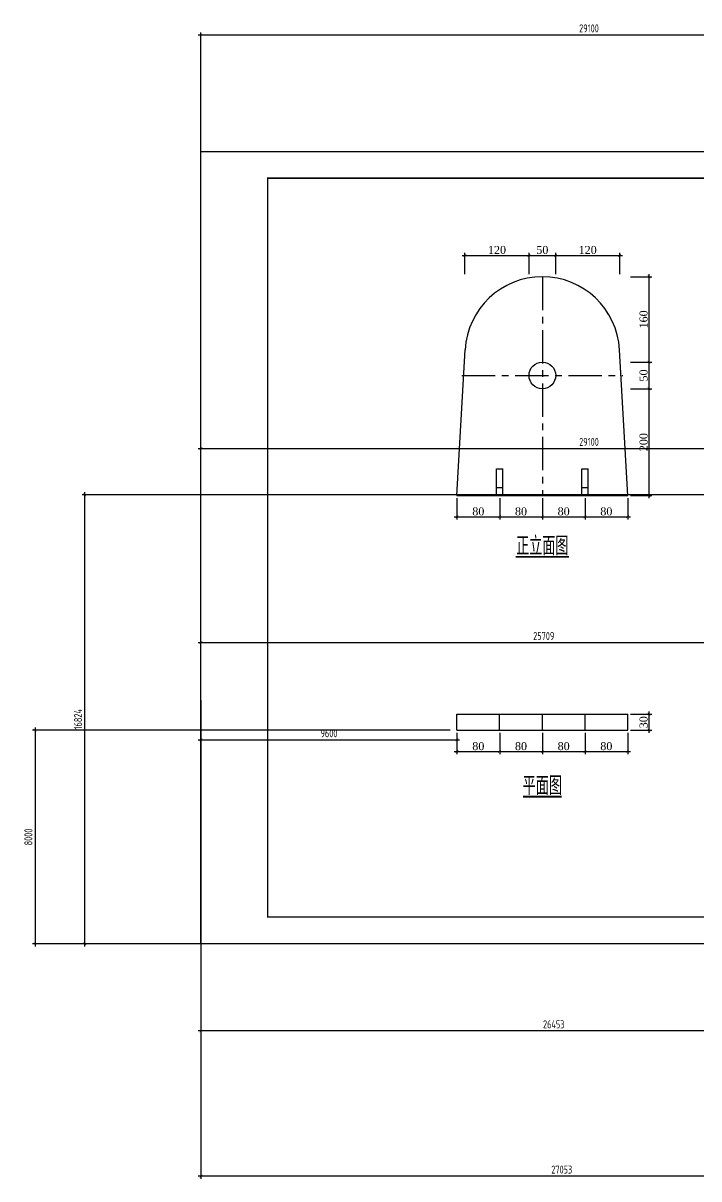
# Model space of a CAD drawing. Extents: x 79919 to 130597, y -8817 to 34507.
# Drawn here: x 79919 to 105258, y -8817 to 34507 of the extents above; entities that cross this region are included whole.
import ezdxf
from ezdxf.enums import TextEntityAlignment as Align

# ---------------------------------------------------------------- set-up
doc = ezdxf.new("R2010")
doc.units = 0
doc.header["$LTSCALE"] = 1000
doc.linetypes.add('CENTER', pattern=[2, 1.25, -0.25, 0.25, -0.25])
doc.layers.get('0').update_dxf_attribs({"linetype": 'CONTINUOUS'})
doc.layers.get('Defpoints').update_dxf_attribs({"linetype": 'CONTINUOUS'})
for name, color, linetype, lineweight in [('1粗实线', 1, 'CONTINUOUS', 30), ('6文本', 7, 'CONTINUOUS', 15), ('DIM', 3, 'CONTINUOUS', 0), ('HFZT', 5, 'CONTINUOUS', 15)]:
    doc.layers.add(name, color=color, linetype=linetype, lineweight=lineweight)
doc.layers.add('M_Dim', color=3, linetype='CONTINUOUS')
doc.styles.add('dd', font='times.ttf')
doc.styles.add('TSSD_Dimension', font='tssdeng.shx', dxfattribs={"width": 0.7, "bigfont": 'hztxt.shx'})
doc.styles.add('TSSD_NORM', font='tssdeng.shx', dxfattribs={"width": 0.7, "bigfont": 'hztxt.shx'})
doc.dimstyles.get("Standard").update_dxf_attribs({"dimtxt": 0.18, "dimasz": 0.18, "dimexe": 0.18, "dimexo": 0.0625, "dimgap": 0.09, "dimtad": 0, "dimtih": 1, "dimtoh": 1, "dimdec": 4, "dimzin": 0, "dimdsep": 46, "dimtxsty": 'Standard', "dimcen": 0.09, "dimadec": 0, "dimazin": 0, "dimtfac": 1, "dimtdec": 4, "dimtofl": 0, "dimtmove": 0, "dimatfit": 3, "dimfxl": 1, "dimtolj": 1, "dimtzin": 0, "dimarcsym": 0})
doc.dimstyles.new('TSSD_100_100', dxfattribs={"dimtxt": 300, "dimasz": 100, "dimexe": 100, "dimexo": 250, "dimgap": 100, "dimtad": 1, "dimdec": 0, "dimzin": 0, "dimdsep": 46, "dimtxsty": 'TSSD_Dimension', "dimblk": 'ARCHTICK', "dimblk1": 'ARCHTICK', "dimblk2": 'ARCHTICK', "dimcen": 0, "dimdle": 100, "dimclrt": 7, "dimadec": 0, "dimazin": 0, "dimtfac": 1, "dimtdec": 0, "dimtix": 1, "dimtmove": 2, "dimatfit": 3, "dimfxl": 1, "dimtolj": 1, "dimtzin": 0, "dimarcsym": 0})

# ---------------------------------------------------------------- blocks, each defined once
blk = doc.blocks.new('_ArchTick')
at = {"color": 0, "linetype": 'ByBlock', "const_width": 0.15}
blk.add_lwpolyline([(-0.5, -0.5), (0.5, 0.5)], dxfattribs=at)
blk = doc.blocks.new('*D0')
at = {"color": 0, "lineweight": -2, "transparency": 16777216}
for p, q in [((96188, 16700), (96188, 15900)), ((97788, 16700), (97788, 15900)), ((96088, 16000), (97888, 16000))]:
    blk.add_line(p, q, dxfattribs=at)
at = {"layer": 'Defpoints', "color": 0, "transparency": 16777216}
for p in [(96188, 16800), (97788, 16800), (97788, 16000)]:
    blk.add_point(p, dxfattribs=at)
at = {"color": 0, "lineweight": -2, "transparency": 16777216, "xscale": 100, "yscale": 100, "zscale": 100, "rotation": 180}
blk.add_blockref('_ArchTick', (96188, 16000), dxfattribs=at)
at = {"color": 0, "lineweight": -2, "transparency": 16777216, "xscale": 100, "yscale": 100, "zscale": 100}
blk.add_blockref('_ArchTick', (97788, 16000), dxfattribs=at)
at = {"color": 0, "transparency": 16777216, "insert": (96988, 16203), "char_height": 300, "attachment_point": 5, "style": 'dd'}
blk.add_mtext('\\A1;80', dxfattribs=at)
blk = doc.blocks.new('*D1')
at = {"color": 0, "lineweight": -2, "transparency": 16777216}
for p, q in [((97788, 16700), (97788, 15900)), ((99388, 16700), (99388, 15900)), ((97688, 16000), (99488, 16000))]:
    blk.add_line(p, q, dxfattribs=at)
at = {"layer": 'Defpoints', "color": 0, "transparency": 16777216}
for p in [(97788, 16800), (99388, 16800), (99388, 16000)]:
    blk.add_point(p, dxfattribs=at)
at = {"color": 0, "lineweight": -2, "transparency": 16777216, "xscale": 100, "yscale": 100, "zscale": 100, "rotation": 180}
blk.add_blockref('_ArchTick', (97788, 16000), dxfattribs=at)
at = {"color": 0, "lineweight": -2, "transparency": 16777216, "xscale": 100, "yscale": 100, "zscale": 100}
blk.add_blockref('_ArchTick', (99388, 16000), dxfattribs=at)
at = {"color": 0, "transparency": 16777216, "insert": (98588, 16203), "char_height": 300, "attachment_point": 5, "style": 'dd'}
blk.add_mtext('\\A1;80', dxfattribs=at)
blk = doc.blocks.new('*D2')
at = {"color": 0, "lineweight": -2, "transparency": 16777216}
for p, q in [((99388, 16700), (99388, 15900)), ((100988, 16700), (100988, 15900)), ((99288, 16000), (101088, 16000))]:
    blk.add_line(p, q, dxfattribs=at)
at = {"layer": 'Defpoints', "color": 0, "transparency": 16777216}
for p in [(99388, 16800), (100988, 16800), (100988, 16000)]:
    blk.add_point(p, dxfattribs=at)
at = {"color": 0, "lineweight": -2, "transparency": 16777216, "xscale": 100, "yscale": 100, "zscale": 100, "rotation": 180}
blk.add_blockref('_ArchTick', (99388, 16000), dxfattribs=at)
at = {"color": 0, "lineweight": -2, "transparency": 16777216, "xscale": 100, "yscale": 100, "zscale": 100}
blk.add_blockref('_ArchTick', (100988, 16000), dxfattribs=at)
at = {"color": 0, "transparency": 16777216, "insert": (100188, 16203), "char_height": 300, "attachment_point": 5, "style": 'dd'}
blk.add_mtext('\\A1;80', dxfattribs=at)
blk = doc.blocks.new('*D3')
at = {"color": 0, "lineweight": -2, "transparency": 16777216}
for p, q in [((100988, 16700), (100988, 15900)), ((102588, 16700), (102588, 15900)), ((100888, 16000), (102688, 16000))]:
    blk.add_line(p, q, dxfattribs=at)
at = {"layer": 'Defpoints', "color": 0, "transparency": 16777216}
for p in [(100988, 16800), (102588, 16800), (102588, 16000)]:
    blk.add_point(p, dxfattribs=at)
at = {"color": 0, "lineweight": -2, "transparency": 16777216, "xscale": 100, "yscale": 100, "zscale": 100, "rotation": 180}
blk.add_blockref('_ArchTick', (100988, 16000), dxfattribs=at)
at = {"color": 0, "lineweight": -2, "transparency": 16777216, "xscale": 100, "yscale": 100, "zscale": 100}
blk.add_blockref('_ArchTick', (102588, 16000), dxfattribs=at)
at = {"color": 0, "transparency": 16777216, "insert": (101788, 16203), "char_height": 300, "attachment_point": 5, "style": 'dd'}
blk.add_mtext('\\A1;80', dxfattribs=at)
blk = doc.blocks.new('*D4')
at = {"color": 0, "lineweight": -2, "transparency": 16777216}
for p, q in [((102688, 20800), (103488, 20800)), ((103388, 16700), (103388, 20900)), ((102688, 16800), (103488, 16800))]:
    blk.add_line(p, q, dxfattribs=at)
at = {"layer": 'Defpoints', "color": 0, "transparency": 16777216}
for p in [(102588, 20800), (103388, 20800), (102588, 16800)]:
    blk.add_point(p, dxfattribs=at)
at = {"color": 0, "lineweight": -2, "transparency": 16777216, "xscale": 100, "yscale": 100, "zscale": 100}
for p, rotation in [((103388, 20800), 90), ((103388, 16800), 270)]:
    blk.add_blockref('_ArchTick', p, dxfattribs=dict(at, rotation=rotation))
at = {"color": 0, "transparency": 16777216, "insert": (103185, 18800), "char_height": 300, "attachment_point": 5, "rotation": 90, "style": 'dd'}
blk.add_mtext('\\A1;200', dxfattribs=at)
blk = doc.blocks.new('*D5')
at = {"color": 0, "lineweight": -2, "transparency": 16777216}
for p, q in [((102688, 21800), (103488, 21800)), ((103388, 20700), (103388, 21900)), ((102688, 20800), (103488, 20800))]:
    blk.add_line(p, q, dxfattribs=at)
at = {"layer": 'Defpoints', "color": 0, "transparency": 16777216}
for p in [(102588, 21800), (103388, 21800), (102588, 20800)]:
    blk.add_point(p, dxfattribs=at)
at = {"color": 0, "lineweight": -2, "transparency": 16777216, "xscale": 100, "yscale": 100, "zscale": 100}
for p, rotation in [((103388, 21800), 90), ((103388, 20800), 270)]:
    blk.add_blockref('_ArchTick', p, dxfattribs=dict(at, rotation=rotation))
at = {"color": 0, "transparency": 16777216, "insert": (103185, 21300), "char_height": 300, "attachment_point": 5, "rotation": 90, "style": 'dd'}
blk.add_mtext('\\A1;50', dxfattribs=at)
blk = doc.blocks.new('*D6')
at = {"color": 0, "lineweight": -2, "transparency": 16777216}
for p, q in [((102688, 25000), (103488, 25000)), ((103388, 21700), (103388, 25100)), ((102688, 21800), (103488, 21800))]:
    blk.add_line(p, q, dxfattribs=at)
at = {"layer": 'Defpoints', "color": 0, "transparency": 16777216}
for p in [(102588, 25000), (103388, 25000), (102588, 21800)]:
    blk.add_point(p, dxfattribs=at)
at = {"color": 0, "lineweight": -2, "transparency": 16777216, "xscale": 100, "yscale": 100, "zscale": 100}
for p, rotation in [((103388, 25000), 90), ((103388, 21800), 270)]:
    blk.add_blockref('_ArchTick', p, dxfattribs=dict(at, rotation=rotation))
at = {"color": 0, "transparency": 16777216, "insert": (103185, 23400), "char_height": 300, "attachment_point": 5, "rotation": 90, "style": 'dd'}
blk.add_mtext('\\A1;160', dxfattribs=at)
blk = doc.blocks.new('*D7')
at = {"color": 0, "lineweight": -2, "transparency": 16777216}
for p, q in [((96388, 25800), (98988, 25800)), ((96488, 25100), (96488, 25900)), ((98888, 25100), (98888, 25900))]:
    blk.add_line(p, q, dxfattribs=at)
at = {"layer": 'Defpoints', "color": 0, "transparency": 16777216}
for p in [(98888, 25800), (96488, 25000), (98888, 25000)]:
    blk.add_point(p, dxfattribs=at)
at = {"color": 0, "lineweight": -2, "transparency": 16777216, "xscale": 100, "yscale": 100, "zscale": 100, "rotation": 180}
blk.add_blockref('_ArchTick', (96488, 25800), dxfattribs=at)
at = {"color": 0, "lineweight": -2, "transparency": 16777216, "xscale": 100, "yscale": 100, "zscale": 100}
blk.add_blockref('_ArchTick', (98888, 25800), dxfattribs=at)
at = {"color": 0, "transparency": 16777216, "insert": (97688, 26003), "char_height": 300, "attachment_point": 5, "style": 'dd'}
blk.add_mtext('\\A1;120', dxfattribs=at)
blk = doc.blocks.new('*D8')
at = {"color": 0, "lineweight": -2, "transparency": 16777216}
for p, q in [((98788, 25800), (99988, 25800)), ((98888, 25100), (98888, 25900)), ((99888, 25100), (99888, 25900))]:
    blk.add_line(p, q, dxfattribs=at)
at = {"layer": 'Defpoints', "color": 0, "transparency": 16777216}
for p in [(99888, 25800), (98888, 25000), (99888, 25000)]:
    blk.add_point(p, dxfattribs=at)
at = {"color": 0, "lineweight": -2, "transparency": 16777216, "xscale": 100, "yscale": 100, "zscale": 100, "rotation": 180}
blk.add_blockref('_ArchTick', (98888, 25800), dxfattribs=at)
at = {"color": 0, "lineweight": -2, "transparency": 16777216, "xscale": 100, "yscale": 100, "zscale": 100}
blk.add_blockref('_ArchTick', (99888, 25800), dxfattribs=at)
at = {"color": 0, "transparency": 16777216, "insert": (99388, 26003), "char_height": 300, "attachment_point": 5, "style": 'dd'}
blk.add_mtext('\\A1;50', dxfattribs=at)
blk = doc.blocks.new('*D9')
at = {"color": 0, "lineweight": -2, "transparency": 16777216}
for p, q in [((99788, 25800), (102388, 25800)), ((99888, 25100), (99888, 25900)), ((102288, 25100), (102288, 25900))]:
    blk.add_line(p, q, dxfattribs=at)
at = {"layer": 'Defpoints', "color": 0, "transparency": 16777216}
for p in [(102288, 25800), (99888, 25000), (102288, 25000)]:
    blk.add_point(p, dxfattribs=at)
at = {"color": 0, "lineweight": -2, "transparency": 16777216, "xscale": 100, "yscale": 100, "zscale": 100, "rotation": 180}
blk.add_blockref('_ArchTick', (99888, 25800), dxfattribs=at)
at = {"color": 0, "lineweight": -2, "transparency": 16777216, "xscale": 100, "yscale": 100, "zscale": 100}
blk.add_blockref('_ArchTick', (102288, 25800), dxfattribs=at)
at = {"color": 0, "transparency": 16777216, "insert": (101088, 26003), "char_height": 300, "attachment_point": 5, "style": 'dd'}
blk.add_mtext('\\A1;120', dxfattribs=at)
blk = doc.blocks.new('*D15')
at = {"color": 0, "lineweight": -2, "transparency": 16777216}
for p, q in [((96188, 7900), (96188, 7100)), ((97788, 7900), (97788, 7100)), ((96088, 7200), (97888, 7200))]:
    blk.add_line(p, q, dxfattribs=at)
at = {"layer": 'Defpoints', "color": 0, "transparency": 16777216}
for p in [(96188, 8000), (97788, 8000), (97788, 7200)]:
    blk.add_point(p, dxfattribs=at)
at = {"color": 0, "lineweight": -2, "transparency": 16777216, "xscale": 100, "yscale": 100, "zscale": 100, "rotation": 180}
blk.add_blockref('_ArchTick', (96188, 7200), dxfattribs=at)
at = {"color": 0, "lineweight": -2, "transparency": 16777216, "xscale": 100, "yscale": 100, "zscale": 100}
blk.add_blockref('_ArchTick', (97788, 7200), dxfattribs=at)
at = {"color": 0, "transparency": 16777216, "insert": (96988, 7403), "char_height": 300, "attachment_point": 5, "style": 'dd'}
blk.add_mtext('\\A1;80', dxfattribs=at)
blk = doc.blocks.new('*D16')
at = {"color": 0, "lineweight": -2, "transparency": 16777216}
for p, q in [((97788, 7900), (97788, 7100)), ((99388, 7900), (99388, 7100)), ((97688, 7200), (99488, 7200))]:
    blk.add_line(p, q, dxfattribs=at)
at = {"layer": 'Defpoints', "color": 0, "transparency": 16777216}
for p in [(97788, 8000), (99388, 8000), (99388, 7200)]:
    blk.add_point(p, dxfattribs=at)
at = {"color": 0, "lineweight": -2, "transparency": 16777216, "xscale": 100, "yscale": 100, "zscale": 100, "rotation": 180}
blk.add_blockref('_ArchTick', (97788, 7200), dxfattribs=at)
at = {"color": 0, "lineweight": -2, "transparency": 16777216, "xscale": 100, "yscale": 100, "zscale": 100}
blk.add_blockref('_ArchTick', (99388, 7200), dxfattribs=at)
at = {"color": 0, "transparency": 16777216, "insert": (98588, 7403), "char_height": 300, "attachment_point": 5, "style": 'dd'}
blk.add_mtext('\\A1;80', dxfattribs=at)
blk = doc.blocks.new('*D17')
at = {"color": 0, "lineweight": -2, "transparency": 16777216}
for p, q in [((99388, 7900), (99388, 7100)), ((100988, 7900), (100988, 7100)), ((99288, 7200), (101088, 7200))]:
    blk.add_line(p, q, dxfattribs=at)
at = {"layer": 'Defpoints', "color": 0, "transparency": 16777216}
for p in [(99388, 8000), (100988, 8000), (100988, 7200)]:
    blk.add_point(p, dxfattribs=at)
at = {"color": 0, "lineweight": -2, "transparency": 16777216, "xscale": 100, "yscale": 100, "zscale": 100, "rotation": 180}
blk.add_blockref('_ArchTick', (99388, 7200), dxfattribs=at)
at = {"color": 0, "lineweight": -2, "transparency": 16777216, "xscale": 100, "yscale": 100, "zscale": 100}
blk.add_blockref('_ArchTick', (100988, 7200), dxfattribs=at)
at = {"color": 0, "transparency": 16777216, "insert": (100188, 7403), "char_height": 300, "attachment_point": 5, "style": 'dd'}
blk.add_mtext('\\A1;80', dxfattribs=at)
blk = doc.blocks.new('*D18')
at = {"color": 0, "lineweight": -2, "transparency": 16777216}
for p, q in [((100988, 7900), (100988, 7100)), ((102588, 7900), (102588, 7100)), ((100888, 7200), (102688, 7200))]:
    blk.add_line(p, q, dxfattribs=at)
at = {"layer": 'Defpoints', "color": 0, "transparency": 16777216}
for p in [(100988, 8000), (102588, 8000), (102588, 7200)]:
    blk.add_point(p, dxfattribs=at)
at = {"color": 0, "lineweight": -2, "transparency": 16777216, "xscale": 100, "yscale": 100, "zscale": 100, "rotation": 180}
blk.add_blockref('_ArchTick', (100988, 7200), dxfattribs=at)
at = {"color": 0, "lineweight": -2, "transparency": 16777216, "xscale": 100, "yscale": 100, "zscale": 100}
blk.add_blockref('_ArchTick', (102588, 7200), dxfattribs=at)
at = {"color": 0, "transparency": 16777216, "insert": (101788, 7403), "char_height": 300, "attachment_point": 5, "style": 'dd'}
blk.add_mtext('\\A1;80', dxfattribs=at)
blk = doc.blocks.new('*D19')
at = {"color": 0, "lineweight": -2, "transparency": 16777216}
for p, q in [((103388, 7900), (103388, 8700)), ((102688, 8600), (103488, 8600)), ((102688, 8000), (103488, 8000))]:
    blk.add_line(p, q, dxfattribs=at)
at = {"layer": 'Defpoints', "color": 0, "transparency": 16777216}
for p in [(102588, 8600), (103388, 8600), (102588, 8000)]:
    blk.add_point(p, dxfattribs=at)
at = {"color": 0, "lineweight": -2, "transparency": 16777216, "xscale": 100, "yscale": 100, "zscale": 100}
for p, rotation in [((103388, 8600), 90), ((103388, 8000), 270)]:
    blk.add_blockref('_ArchTick', p, dxfattribs=dict(at, rotation=rotation))
at = {"color": 0, "transparency": 16777216, "insert": (103185, 8300), "char_height": 300, "attachment_point": 5, "rotation": 90, "style": 'dd'}
blk.add_mtext('\\A1;30', dxfattribs=at)
blk = doc.blocks.new('DETK')
at = {"color": 7, "linetype": 'Continuous'}
blk.add_lwpolyline([(0, 0), (0, 29700), (42000, 29700), (42000, 0), (0, 0)], dxfattribs=at)
at = {"layer": '1粗实线', "color": 7, "linetype": 'Continuous', "const_width": 60}
blk.add_lwpolyline([(2500, 1000), (2500, 28700), (41000, 28700), (41000, 1000), (2500, 1000)], dxfattribs=at)
at = {"layer": 'HFZT', "color": 2, "style": 'TSSD_NORM', "width": 0.7}
for tag, height, p in [('比例尺', 250, (40275, 3100)), ('图号', 250, (37501, 1700)), ('日期', 250, (40275, 1700)), ('图名', 400, (31926, 1425))]:
    blk.add_attdef(tag, text='', height=height, dxfattribs=at).set_placement(p, align=Align.MIDDLE)
blk = doc.blocks.new('*D187')
at = {"layer": 'Defpoints', "color": 0, "transparency": 16777216}
for p in [(86588, 34060), (115688, 16824), (86588, 0)]:
    blk.add_point(p, dxfattribs=at)
at = {"layer": 'DIM', "color": 0, "lineweight": -2, "transparency": 16777216}
for p, q in [((115788, 34060), (86488, 34060)), ((86588, 250), (86588, 34160)), ((115688, 17074), (115688, 34160))]:
    blk.add_line(p, q, dxfattribs=at)
at = {"layer": 'DIM', "color": 0, "lineweight": -2, "transparency": 16777216, "xscale": 100, "yscale": 100, "zscale": 100, "rotation": 180}
blk.add_blockref('_ArchTick', (86588, 34060), dxfattribs=at)
at = {"layer": 'DIM', "color": 0, "lineweight": -2, "transparency": 16777216, "xscale": 100, "yscale": 100, "zscale": 100}
blk.add_blockref('_ArchTick', (115688, 34060), dxfattribs=at)
at = {"layer": 'DIM', "color": 7, "transparency": 16777216, "insert": (101138, 34310), "char_height": 300, "attachment_point": 5, "style": 'TSSD_Dimension'}
blk.add_mtext('\\A1;29100', dxfattribs=at)
blk = doc.blocks.new('*D188')
at = {"layer": 'Defpoints', "color": 0, "transparency": 16777216}
for p in [(115688, 18561), (115688, 16824), (86588, 0)]:
    blk.add_point(p, dxfattribs=at)
at = {"layer": 'DIM', "color": 0, "lineweight": -2, "transparency": 16777216}
for p, q in [((86588, 250), (86588, 18661)), ((115688, 17074), (115688, 18661)), ((86488, 18561), (115788, 18561))]:
    blk.add_line(p, q, dxfattribs=at)
at = {"layer": 'DIM', "color": 0, "lineweight": -2, "transparency": 16777216, "xscale": 100, "yscale": 100, "zscale": 100, "rotation": 180}
blk.add_blockref('_ArchTick', (86588, 18561), dxfattribs=at)
at = {"layer": 'DIM', "color": 0, "lineweight": -2, "transparency": 16777216, "xscale": 100, "yscale": 100, "zscale": 100}
blk.add_blockref('_ArchTick', (115688, 18561), dxfattribs=at)
at = {"layer": 'DIM', "color": 7, "transparency": 16777216, "insert": (101138, 18811), "char_height": 300, "attachment_point": 5, "style": 'TSSD_Dimension'}
blk.add_mtext('\\A1;29100', dxfattribs=at)
blk = doc.blocks.new('*D190')
at = {"layer": 'Defpoints', "color": 0, "transparency": 16777216}
for p in [(82230, 16824), (115688, 16824), (107588, 0)]:
    blk.add_point(p, dxfattribs=at)
at = {"layer": 'DIM', "color": 0, "lineweight": -2, "transparency": 16777216}
for p, q in [((82230, -100), (82230, 16924)), ((115438, 16824), (82130, 16824)), ((107338, 0), (82130, 0))]:
    blk.add_line(p, q, dxfattribs=at)
at = {"layer": 'DIM', "color": 0, "lineweight": -2, "transparency": 16777216, "xscale": 100, "yscale": 100, "zscale": 100}
for p, rotation in [((82230, 16824), 90), ((82230, 0), 270)]:
    blk.add_blockref('_ArchTick', p, dxfattribs=dict(at, rotation=rotation))
at = {"layer": 'DIM', "color": 7, "transparency": 16777216, "insert": (81980, 8412), "char_height": 300, "attachment_point": 5, "rotation": 90, "style": 'TSSD_Dimension'}
blk.add_mtext('\\A1;16824', dxfattribs=at)
blk = doc.blocks.new('*D229')
at = {"layer": 'Defpoints', "color": 0, "transparency": 16777216}
for p in [(96188, 8000), (96188, 7637), (86588, 0)]:
    blk.add_point(p, dxfattribs=at)
at = {"layer": 'DIM', "color": 0, "lineweight": -2, "transparency": 16777216}
for p, q in [((86488, 7637), (96288, 7637)), ((86588, 250), (86588, 7737)), ((96188, 7750), (96188, 7537))]:
    blk.add_line(p, q, dxfattribs=at)
at = {"layer": 'DIM', "color": 0, "lineweight": -2, "transparency": 16777216, "xscale": 100, "yscale": 100, "zscale": 100, "rotation": 180}
blk.add_blockref('_ArchTick', (86588, 7637), dxfattribs=at)
at = {"layer": 'DIM', "color": 0, "lineweight": -2, "transparency": 16777216, "xscale": 100, "yscale": 100, "zscale": 100}
blk.add_blockref('_ArchTick', (96188, 7637), dxfattribs=at)
at = {"layer": 'DIM', "color": 7, "transparency": 16777216, "insert": (91388, 7887), "char_height": 300, "attachment_point": 5, "style": 'TSSD_Dimension'}
blk.add_mtext('\\A1;9600', dxfattribs=at)
blk = doc.blocks.new('*D230')
at = {"layer": 'Defpoints', "color": 0, "transparency": 16777216}
for p in [(96188, 8000), (80366, 0), (96188, 0)]:
    blk.add_point(p, dxfattribs=at)
at = {"layer": 'DIM', "color": 0, "lineweight": -2, "transparency": 16777216}
for p, q in [((95938, 8000), (80266, 8000)), ((80366, 8100), (80366, -100)), ((95938, 0), (80266, 0))]:
    blk.add_line(p, q, dxfattribs=at)
at = {"layer": 'DIM', "color": 0, "lineweight": -2, "transparency": 16777216, "xscale": 100, "yscale": 100, "zscale": 100}
for p, rotation in [((80366, 8000), 90), ((80366, 0), 270)]:
    blk.add_blockref('_ArchTick', p, dxfattribs=dict(at, rotation=rotation))
at = {"layer": 'DIM', "color": 7, "transparency": 16777216, "insert": (80116, 4000), "char_height": 300, "attachment_point": 5, "rotation": 90, "style": 'TSSD_Dimension'}
blk.add_mtext('\\A1;8000', dxfattribs=at)
blk = doc.blocks.new('*D250')
at = {"layer": 'Defpoints', "color": 0, "transparency": 16777216}
for p in [(112297, 11286), (112297, 10121), (86588, 8775)]:
    blk.add_point(p, dxfattribs=at)
at = {"layer": 'DIM', "color": 0, "lineweight": -2, "transparency": 16777216}
for p, q in [((86488, 11286), (112397, 11286)), ((86588, 9025), (86588, 11386)), ((112297, 10371), (112297, 11386))]:
    blk.add_line(p, q, dxfattribs=at)
at = {"layer": 'DIM', "color": 0, "lineweight": -2, "transparency": 16777216, "xscale": 100, "yscale": 100, "zscale": 100, "rotation": 180}
blk.add_blockref('_ArchTick', (86588, 11286), dxfattribs=at)
at = {"layer": 'DIM', "color": 0, "lineweight": -2, "transparency": 16777216, "xscale": 100, "yscale": 100, "zscale": 100}
blk.add_blockref('_ArchTick', (112297, 11286), dxfattribs=at)
at = {"layer": 'DIM', "color": 7, "transparency": 16777216, "insert": (99442, 11536), "char_height": 300, "attachment_point": 5, "style": 'TSSD_Dimension'}
blk.add_mtext('\\A1;25709', dxfattribs=at)
blk = doc.blocks.new('*D309')
at = {"layer": 'Defpoints', "color": 0, "transparency": 16777216}
for p in [(86588, 9371), (113041, 9371), (86588, -3273)]:
    blk.add_point(p, dxfattribs=at)
at = {"layer": 'DIM', "color": 0, "lineweight": -2, "transparency": 16777216}
for p, q in [((86588, 9121), (86588, -3373)), ((113041, 9121), (113041, -3373)), ((113141, -3273), (86488, -3273))]:
    blk.add_line(p, q, dxfattribs=at)
at = {"layer": 'DIM', "color": 0, "lineweight": -2, "transparency": 16777216, "xscale": 100, "yscale": 100, "zscale": 100, "rotation": 180}
blk.add_blockref('_ArchTick', (86588, -3273), dxfattribs=at)
at = {"layer": 'DIM', "color": 0, "lineweight": -2, "transparency": 16777216, "xscale": 100, "yscale": 100, "zscale": 100}
blk.add_blockref('_ArchTick', (113041, -3273), dxfattribs=at)
at = {"layer": 'DIM', "color": 7, "transparency": 16777216, "insert": (99815, -3023), "char_height": 300, "attachment_point": 5, "style": 'TSSD_Dimension'}
blk.add_mtext('\\A1;26453', dxfattribs=at)
blk = doc.blocks.new('*D409')
at = {"layer": 'Defpoints', "color": 0, "transparency": 16777216}
for p in [(113641, 7142), (86588, 250), (86588, -8717)]:
    blk.add_point(p, dxfattribs=at)
at = {"layer": 'DIM', "color": 0, "lineweight": -2, "transparency": 16777216}
for p, q in [((113641, 6892), (113641, -8817)), ((86588, 0), (86588, -8817)), ((113741, -8717), (86488, -8717))]:
    blk.add_line(p, q, dxfattribs=at)
at = {"layer": 'DIM', "color": 0, "lineweight": -2, "transparency": 16777216, "xscale": 100, "yscale": 100, "zscale": 100, "rotation": 180}
blk.add_blockref('_ArchTick', (86588, -8717), dxfattribs=at)
at = {"layer": 'DIM', "color": 0, "lineweight": -2, "transparency": 16777216, "xscale": 100, "yscale": 100, "zscale": 100}
blk.add_blockref('_ArchTick', (113641, -8717), dxfattribs=at)
at = {"layer": 'DIM', "color": 7, "transparency": 16777216, "insert": (100115, -8467), "char_height": 300, "attachment_point": 5, "style": 'TSSD_Dimension'}
blk.add_mtext('\\A1;27053', dxfattribs=at)

msp = doc.modelspace()

# ---------------------------------------------------------------- linework, layer by layer
at = {"linetype": 'CENTER'}
for p, q in [((99387.77777, 25000.4178), (99387.77777, 16800.4178)), ((96367.77777, 21300.4178), (102407.77777, 21300.4178)), ((97787.77777, 8000.1525), (97787.77777, 8600.1525)), ((99387.77777, 8000.1525), (99387.77777, 8600.1525)), ((100987.77777, 8000.1525), (100987.77777, 8600.1525))]:
    msp.add_line(p, q, dxfattribs=at)
for p, q in [((96187.77777, 16800.4178), (96492.27463, 22261.85366)), ((102587.77777, 16800.4178), (102283.28092, 22261.85366)), ((97667.77777, 16800.4178), (97667.77777, 17800.4178)), ((97667.77777, 17800.4178), (97907.77777, 17800.4178)), ((97907.77777, 16800.4178), (97907.77777, 17800.4178)), ((100867.77777, 16800.4178), (100867.77777, 17800.4178)), ((100867.77777, 17800.4178), (101107.77777, 17800.4178)), ((101107.77777, 16800.4178), (101107.77777, 17800.4178)), ((97667.77777, 17100.4178), (97907.77777, 17100.4178)), ((100867.77777, 17100.4178), (101107.77777, 17100.4178)), ((96187.77777, 16800.4178), (102587.77777, 16800.4178)), ((96187.77777, 8600.1525), (102587.77777, 8600.1525)), ((96187.77777, 8000.1525), (96187.77777, 8600.1525)), ((102587.77777, 8000.1525), (102587.77777, 8600.1525)), ((96187.77777, 8000.1525), (102587.77777, 8000.1525))]:
    msp.add_line(p, q)
msp.add_circle((99387.77777, 21300.4178), 500)
msp.add_arc((99387.77777, 22100.4178), 2900, 3.191164621, 176.808835379)
at = {"layer": 'M_Dim', "const_width": 70}
for points in [[(98388.24533, 14499.91854), (100388.24533, 14499.91854)], [(98663.53261, 5511.31928), (100112.95805, 5511.31928)]]:
    msp.add_lwpolyline(points, dxfattribs=at)

# ---------------------------------------------------------------- block references
msp.add_blockref('DETK', (86588.15021, 0))

# ---------------------------------------------------------------- texts
at = {"layer": '6文本', "style": 'TSSD_NORM', "width": 0.7}
for s, p in [('正立面图', (98406.15084, 14559.62983)), ('平面图', (98652.73009, 5571.03056))]:
    msp.add_text(s, height=700, dxfattribs=at).set_placement(p)

# ---------------------------------------------------------------- dimensions: what is measured, and where the dimension line sits
for p1, p2, distance, text, override, picture, middle in [((96487.77777, 25000.4178), (98887.77777, 25000.4178), 800, '120', {"dimtxt": 300, "dimasz": 100, "dimexe": 100, "dimexo": 100, "dimgap": 50, "dimtad": 1, "dimjust": 0, "dimtih": 1, "dimtxsty": 'dd', "dimblk1": 'ArchTick', "dimblk2": 'ArchTick', "dimsah": 1, "dimdle": 100}, '*D7', (97687.77777, 26003.01333)), ((98887.77777, 25000.4178), (99887.77777, 25000.4178), 800, '50', {"dimtxt": 300, "dimasz": 100, "dimexe": 100, "dimexo": 100, "dimgap": 50, "dimtad": 1, "dimjust": 0, "dimtih": 1, "dimtxsty": 'dd', "dimblk1": 'ArchTick', "dimblk2": 'ArchTick', "dimsah": 1, "dimdle": 100}, '*D8', (99387.77777, 26003.01333)), ((99887.77777, 25000.4178), (102287.77777, 25000.4178), 800, '120', {"dimtxt": 300, "dimasz": 100, "dimexe": 100, "dimexo": 100, "dimgap": 50, "dimtad": 1, "dimjust": 0, "dimtih": 1, "dimtxsty": 'dd', "dimblk1": 'ArchTick', "dimblk2": 'ArchTick', "dimsah": 1, "dimdle": 100}, '*D9', (101087.77777, 26003.01333)), ((102587.77777, 21800.4178), (102587.77777, 25000.4178), -800, '160', {"dimtxt": 300, "dimasz": 100, "dimexe": 100, "dimexo": 100, "dimgap": 50, "dimtad": 1, "dimjust": 0, "dimtih": 0, "dimtxsty": 'dd', "dimblk1": 'ArchTick', "dimblk2": 'ArchTick', "dimsah": 1, "dimdle": 100}, '*D6', (103185.18224, 23400.4178)), ((102587.77777, 20800.4178), (102587.77777, 21800.4178), -800, '50', {"dimtxt": 300, "dimasz": 100, "dimexe": 100, "dimexo": 100, "dimgap": 50, "dimtad": 1, "dimjust": 0, "dimtih": 0, "dimtxsty": 'dd', "dimblk1": 'ArchTick', "dimblk2": 'ArchTick', "dimsah": 1, "dimdle": 100}, '*D5', (103185.18224, 21300.4178)), ((102587.77777, 16800.4178), (102587.77777, 20800.4178), -800, '200', {"dimtxt": 300, "dimasz": 100, "dimexe": 100, "dimexo": 100, "dimgap": 50, "dimtad": 1, "dimjust": 0, "dimtih": 0, "dimtxsty": 'dd', "dimblk1": 'ArchTick', "dimblk2": 'ArchTick', "dimsah": 1, "dimdle": 100}, '*D4', (103185.18224, 18800.4178)), ((96187.77777, 16800.4178), (97787.77777, 16800.4178), -800, '80', {"dimtxt": 300, "dimasz": 100, "dimexe": 100, "dimexo": 100, "dimgap": 50, "dimtad": 1, "dimjust": 0, "dimtih": 0, "dimtxsty": 'dd', "dimblk1": 'ArchTick', "dimblk2": 'ArchTick', "dimsah": 1, "dimdle": 100}, '*D0', (96987.77777, 16203.01333)), ((97787.77777, 16800.4178), (99387.77777, 16800.4178), -800, '80', {"dimtxt": 300, "dimasz": 100, "dimexe": 100, "dimexo": 100, "dimgap": 50, "dimtad": 1, "dimjust": 0, "dimtih": 0, "dimtxsty": 'dd', "dimblk1": 'ArchTick', "dimblk2": 'ArchTick', "dimsah": 1, "dimdle": 100}, '*D1', (98587.77777, 16203.01333)), ((99387.77777, 16800.4178), (100987.77777, 16800.4178), -800, '80', {"dimtxt": 300, "dimasz": 100, "dimexe": 100, "dimexo": 100, "dimgap": 50, "dimtad": 1, "dimjust": 0, "dimtih": 0, "dimtxsty": 'dd', "dimblk1": 'ArchTick', "dimblk2": 'ArchTick', "dimsah": 1, "dimdle": 100}, '*D2', (100187.77777, 16203.01333)), ((100987.77777, 16800.4178), (102587.77777, 16800.4178), -800, '80', {"dimtxt": 300, "dimasz": 100, "dimexe": 100, "dimexo": 100, "dimgap": 50, "dimtad": 1, "dimjust": 0, "dimtih": 0, "dimtxsty": 'dd', "dimblk1": 'ArchTick', "dimblk2": 'ArchTick', "dimsah": 1, "dimdle": 100}, '*D3', (101787.77777, 16203.01333)), ((102587.77777, 8000.1525), (102587.77777, 8600.1525), -800, '30', {"dimtxt": 300, "dimasz": 100, "dimexe": 100, "dimexo": 100, "dimgap": 50, "dimtad": 1, "dimjust": 0, "dimtih": 0, "dimtxsty": 'dd', "dimblk1": 'ArchTick', "dimblk2": 'ArchTick', "dimsah": 1, "dimdle": 100}, '*D19', (103185.18224, 8300.1525)), ((96187.77777, 8000.1525), (97787.77777, 8000.1525), -800, '80', {"dimtxt": 300, "dimasz": 100, "dimexe": 100, "dimexo": 100, "dimgap": 50, "dimtad": 1, "dimjust": 0, "dimtih": 0, "dimtxsty": 'dd', "dimblk1": 'ArchTick', "dimblk2": 'ArchTick', "dimsah": 1, "dimdle": 100}, '*D15', (96987.77777, 7402.74803)), ((97787.77777, 8000.1525), (99387.77777, 8000.1525), -800, '80', {"dimtxt": 300, "dimasz": 100, "dimexe": 100, "dimexo": 100, "dimgap": 50, "dimtad": 1, "dimjust": 0, "dimtih": 0, "dimtxsty": 'dd', "dimblk1": 'ArchTick', "dimblk2": 'ArchTick', "dimsah": 1, "dimdle": 100}, '*D16', (98587.77777, 7402.74803)), ((99387.77777, 8000.1525), (100987.77777, 8000.1525), -800, '80', {"dimtxt": 300, "dimasz": 100, "dimexe": 100, "dimexo": 100, "dimgap": 50, "dimtad": 1, "dimjust": 0, "dimtih": 0, "dimtxsty": 'dd', "dimblk1": 'ArchTick', "dimblk2": 'ArchTick', "dimsah": 1, "dimdle": 100}, '*D17', (100187.77777, 7402.74803)), ((100987.77777, 8000.1525), (102587.77777, 8000.1525), -800, '80', {"dimtxt": 300, "dimasz": 100, "dimexe": 100, "dimexo": 100, "dimgap": 50, "dimtad": 1, "dimjust": 0, "dimtih": 0, "dimtxsty": 'dd', "dimblk1": 'ArchTick', "dimblk2": 'ArchTick', "dimsah": 1, "dimdle": 100}, '*D18', (101787.77777, 7402.74803))]:
    dim = msp.add_aligned_dim(p1=p1, p2=p2, distance=distance, text=text, dimstyle='Standard', override=override)
    dim.commit()
    dim.dimension.update_dxf_attribs({"geometry": picture, "text_midpoint": middle})
at = {"layer": 'DIM'}
for base, p1, p2, picture, middle in [((86588.15021, 34060.40762), (115688.31085, 16824.4178), (86588.15021, 0), '*D187', (101138.23053, 34310.40762)), ((115688.31085, 18560.52107), (86588.15021, 0), (115688.31085, 16824.4178), '*D188', (101138.23053, 18810.52107)), ((112296.77228, 11286.08132), (86588.15021, 8774.81802), (112296.77228, 10120.90916), '*D250', (99442.46125, 11536.08132)), ((86588.15021, -3272.52919), (113041.09532, 9370.90916), (86588.15021, 9370.90916), '*D309', (99814.62276, -3022.52919)), ((96187.77777, 7637.38939), (86588.15021, 0), (96187.77777, 8000.1525), '*D229', (91387.96399, 7887.38939)), ((86588.15021, -8716.58438), (113640.9889, 7142.02307), (86588.15021, 250), '*D409', (100114.56955, -8466.58438))]:
    dim = msp.add_linear_dim(base=base, p1=p1, p2=p2, dimstyle='TSSD_100_100', dxfattribs=at)
    dim.commit()
    dim.dimension.update_dxf_attribs({"geometry": picture, "text_midpoint": middle})
for base, p1, p2, picture, middle in [((82230.4143, 16824.4178), (107588.15021, 0), (115688.31085, 16824.4178), '*D190', (81980.4143, 8412.2089)), ((80365.84545, 0), (96187.77777, 8000.1525), (96187.77777, 0), '*D230', (80115.84545, 4000.07625))]:
    dim = msp.add_linear_dim(base=base, p1=p1, p2=p2, angle=90, dimstyle='TSSD_100_100', dxfattribs=at)
    dim.commit()
    dim.dimension.update_dxf_attribs({"geometry": picture, "text_midpoint": middle})

doc.saveas('drawing.dxf')
